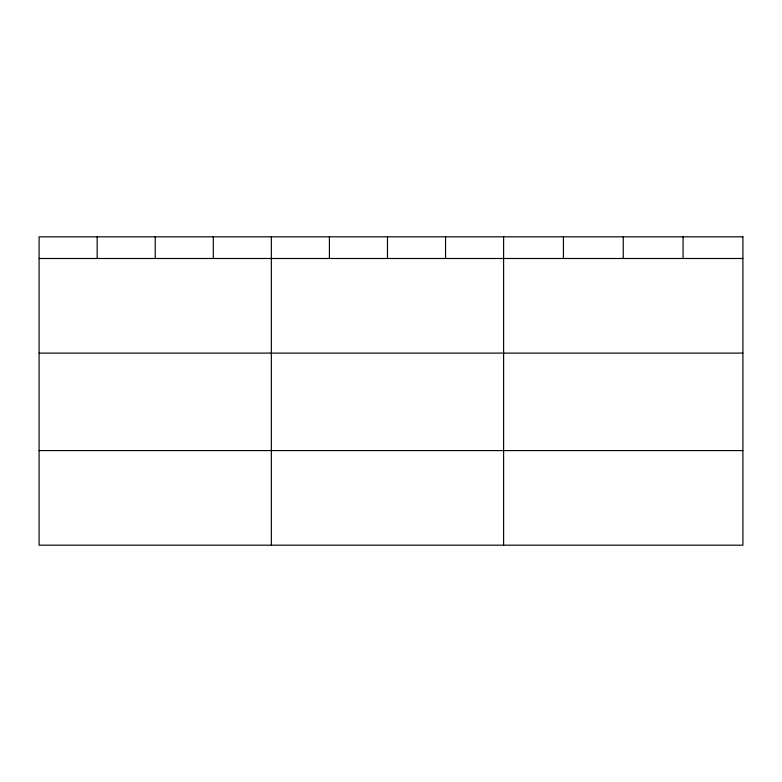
<?xml version="1.0" encoding="UTF-8"?>
<svg xmlns="http://www.w3.org/2000/svg" width="782" height="782" viewBox="0 0 782 782"><rect width="100%" height="100%" fill="white"/><g stroke="black" fill="none" stroke-linecap="round" stroke-linejoin="round"><path stroke-width="1.17" d="M39.1 258.49L742.9 258.49M39.1 353.102L742.9 353.102M39.1 450.579L742.9 450.579M683.077 236.819L683.077 258.49M623.254 236.819L623.254 258.49M563.431 236.819L563.431 258.49M503.608 236.819L503.608 545.181M445.545 236.819L445.545 258.49M387.481 236.819L387.481 258.49M329.418 236.819L329.418 258.49M271.354 236.819L271.354 545.181M213.291 236.819L213.291 258.49M155.227 236.819L155.227 258.49M97.164 236.819L97.164 258.49M742.9 236.819L39.1 236.819L39.1 545.181L742.9 545.181L742.9 236.819"/></g></svg>
